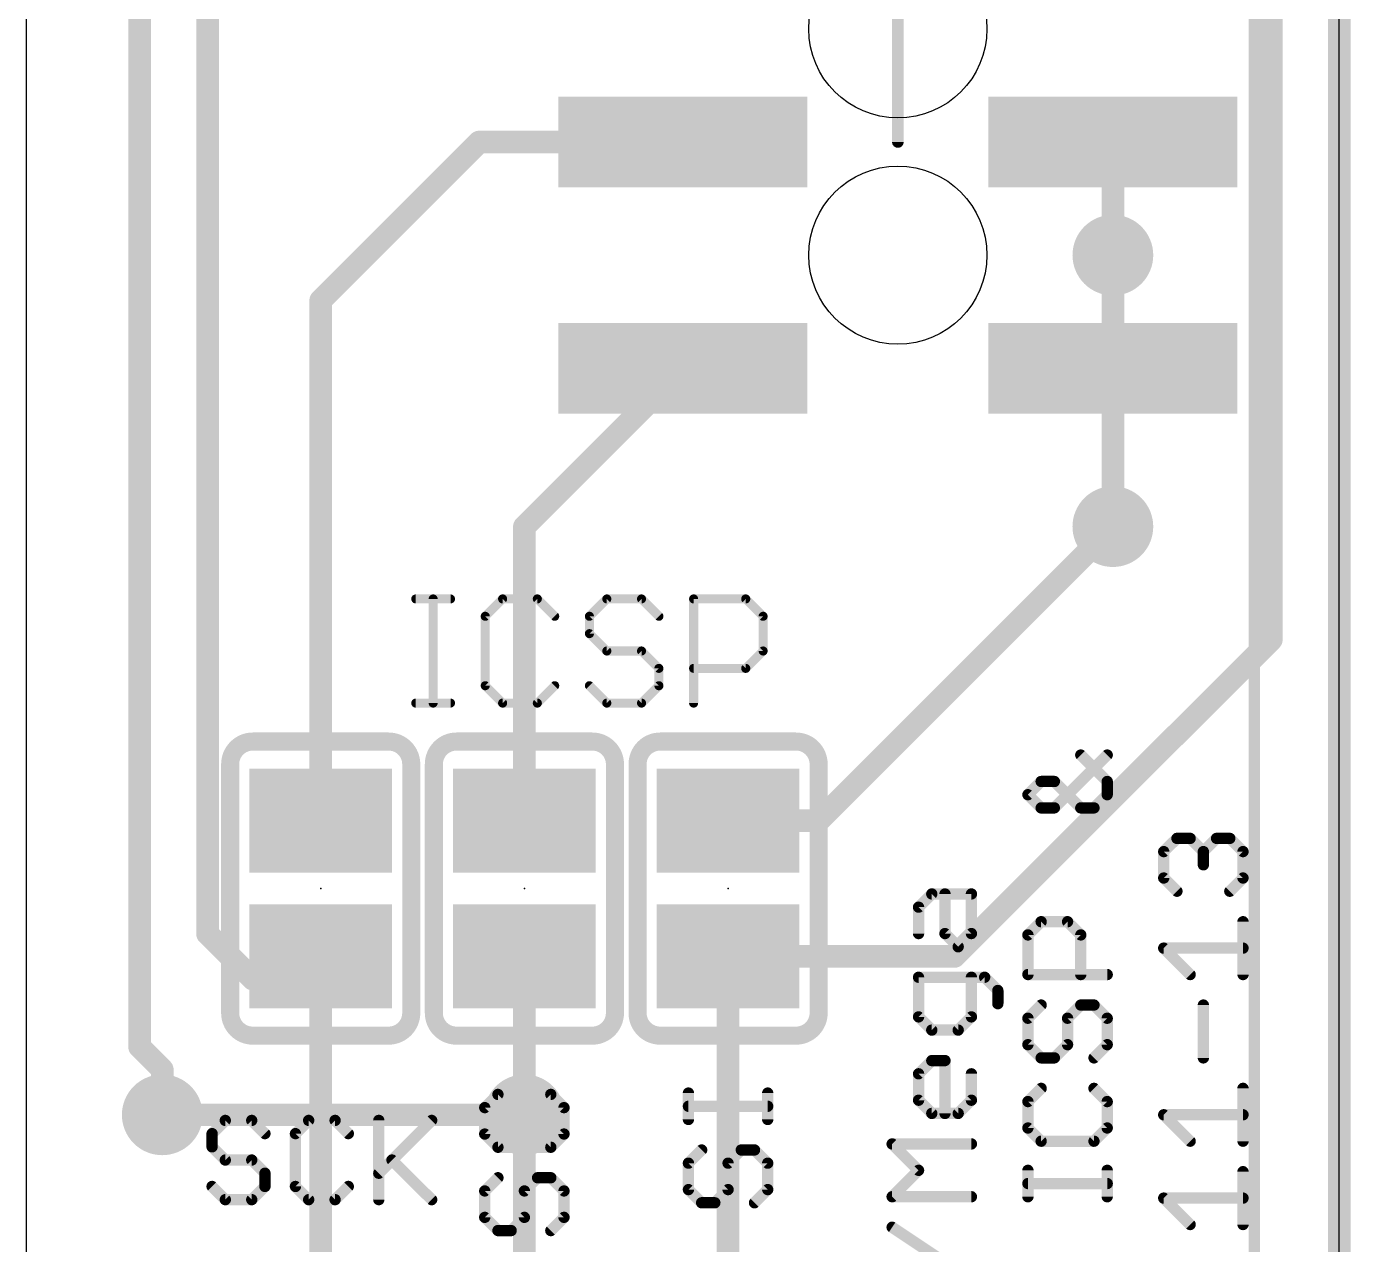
# Model space of a CAD drawing. Extents: x -3.9 to 70.5, y 0 to 60.5.
# Drawn here: x 55.63 to 70.48, y 13.53 to 27.21 of the extents above; entities that cross this region are included whole.
import ezdxf

# ---------------------------------------------------------------- set-up
doc = ezdxf.new("R2010")
doc.units = 0
for name, color, linetype in [('1', 12, 'CONTINUOUS'), ('16', 132, 'CONTINUOUS'), ('18', 110, 'CONTINUOUS'), ('20', 53, 'CONTINUOUS'), ('21', 40, 'CONTINUOUS'), ('22', 6, 'CONTINUOUS'), ('23', 53, 'CONTINUOUS'), ('47', 253, 'CONTINUOUS')]:
    doc.layers.add(name, color=color, linetype=linetype)

# ---------------------------------------------------------------- blocks, each defined once
blk = doc.blocks.new('RECT')
blk.add_solid([(-0.5, -0.5), (0.5, -0.5), (-0.5, 0.5), (0.5, 0.5)])
blk = doc.blocks.new('ROUNDV')
at = {"const_width": 0.5}
blk.add_lwpolyline([(0, -0.25, 1), (0, 0.25, 1), (0, -0.25)], format="xyb", dxfattribs=at)

msp = doc.modelspace()

# ---------------------------------------------------------------- linework, layer by layer
at = {"layer": '1', "const_width": 0.254}
for points in [[(70.358, 53.848), (70.358, 0.508)], [(56.896, 15.748), (56.896, 43.688)], [(57.658, 17.018), (57.658, 43.688)], [(69.596, 20.32), (69.596, 34.29)], [(58.928, 24.13), (60.706, 25.908)], [(60.706, 25.908), (62.992, 25.908)], [(67.818, 24.638), (67.818, 25.908)], [(58.928, 18.288), (58.928, 24.13)], [(61.214, 21.59), (62.992, 23.368)], [(61.214, 18.288), (61.214, 21.59)], [(64.516, 18.288), (67.818, 21.59)], [(66.04, 16.764), (69.596, 20.32)], [(63.5, 18.288), (64.516, 18.288)], [(58.166, 16.51), (57.658, 17.018)], [(58.928, 16.764), (58.928, 16.51)], [(61.214, 16.764), (61.214, 14.986)], [(63.5, 16.764), (63.5, 12.446)], [(63.5, 16.764), (66.04, 16.764)], [(58.928, 16.51), (58.166, 16.51)], [(58.928, 16.51), (58.928, 12.446)], [(57.15, 15.494), (56.896, 15.748)], [(57.15, 14.986), (57.15, 15.494)], [(61.214, 14.986), (61.214, 12.446)]]:
    msp.add_lwpolyline(points, dxfattribs=at)
at = {"layer": '1', "const_width": 0.127}
for points in [[(60.706, 25.9715, 1), (60.706, 25.8445)], [(60.7509, 25.8631, 1), (60.6611, 25.9529)], [(62.992, 25.8445, 1), (62.992, 25.9715)], [(67.8815, 25.908, 1), (67.7545, 25.908)], [(67.7545, 24.638, 1), (67.8815, 24.638)], [(58.9915, 24.13, 1), (58.8645, 24.13)], [(58.8831, 24.1749, 1), (58.9729, 24.0851)], [(63.0369, 23.3231, 1), (62.9471, 23.4129)], [(61.2775, 21.59, 1), (61.1505, 21.59)], [(61.1691, 21.6349, 1), (61.2589, 21.5451)], [(67.8629, 21.5451, 1), (67.7731, 21.6349)], [(69.5325, 20.32, 1), (69.6595, 20.32)], [(69.6409, 20.2751, 1), (69.5511, 20.3649)], [(58.8645, 18.288, 1), (58.9915, 18.288)], [(61.1505, 18.288, 1), (61.2775, 18.288)], [(63.5, 18.3515, 1), (63.5, 18.2245)], [(64.4711, 18.3329, 1), (64.5609, 18.2431)], [(64.516, 18.2245, 1), (64.516, 18.3515)], [(57.7029, 17.0629, 1), (57.6131, 16.9731)], [(57.5945, 17.018, 1), (57.7215, 17.018)], [(58.9915, 16.764, 1), (58.8645, 16.764)], [(61.2775, 16.764, 1), (61.1505, 16.764)], [(63.5635, 16.764, 1), (63.4365, 16.764)], [(63.5, 16.8275, 1), (63.5, 16.7005)], [(65.9951, 16.8089, 1), (66.0849, 16.7191)], [(66.04, 16.7005, 1), (66.04, 16.8275)], [(58.166, 16.5735, 1), (58.166, 16.4465)], [(58.1211, 16.4651, 1), (58.2109, 16.5549)], [(58.9915, 16.51, 1), (58.8645, 16.51)], [(58.8645, 16.51, 1), (58.9915, 16.51)], [(58.928, 16.4465, 1), (58.928, 16.5735)], [(56.9409, 15.7929, 1), (56.8511, 15.7031)], [(56.8325, 15.748, 1), (56.9595, 15.748)], [(57.2135, 15.494, 1), (57.0865, 15.494)], [(57.1051, 15.4491, 1), (57.1949, 15.5389)], [(57.0865, 14.986, 1), (57.2135, 14.986)], [(61.2775, 14.986, 1), (61.1505, 14.986)], [(61.1505, 14.986, 1), (61.2775, 14.986)]]:
    msp.add_lwpolyline(points, format="xyb", dxfattribs=at)
at = {"layer": '16', "const_width": 0.254}
for points in [[(67.818, 21.59), (67.818, 24.638)], [(57.15, 14.986), (61.214, 14.986)]]:
    msp.add_lwpolyline(points, dxfattribs=at)
at = {"layer": '16', "const_width": 0.127}
for points in [[(67.8815, 24.638, 1), (67.7545, 24.638)], [(67.7545, 21.59, 1), (67.8815, 21.59)], [(57.15, 15.0495, 1), (57.15, 14.9225)], [(61.214, 14.9225, 1), (61.214, 15.0495)]]:
    msp.add_lwpolyline(points, format="xyb", dxfattribs=at)
at = {"layer": '20'}
for p, q in [((70.358, 0), (70.358, 54.356)), ((55.626, 12.192), (55.626, 42.164))]:
    msp.add_line(p, q, dxfattribs=at)
for centre in [(65.405, 27.178), (65.405, 24.638)]:
    msp.add_circle(centre, 1, dxfattribs=at)
at = {"layer": '21'}
for points, const_width in [([(59.9948, 20.7782), (60.3846, 20.7782)], 0.1016), ([(60.1897, 19.6088), (60.1897, 20.7782)], 0.1016), ([(60.9693, 20.7782), (60.7744, 20.5833)], 0.1016), ([(61.3591, 20.7782), (60.9693, 20.7782)], 0.1016), ([(61.554, 20.5833), (61.3591, 20.7782)], 0.1016), ([(62.1387, 20.7782), (61.9438, 20.5833)], 0.1016), ([(62.5285, 20.7782), (62.1387, 20.7782)], 0.1016), ([(62.7234, 20.5833), (62.5285, 20.7782)], 0.1016), ([(63.1132, 19.6088), (63.1132, 20.7782)], 0.1016), ([(63.1132, 20.7782), (63.6979, 20.7782)], 0.1016), ([(63.6979, 20.7782), (63.8928, 20.5833)], 0.1016), ([(60.7744, 20.5833), (60.7744, 19.8037)], 0.1016), ([(61.9438, 20.5833), (61.9438, 20.3884)], 0.1016), ([(63.8928, 20.5833), (63.8928, 20.1935)], 0.1016), ([(61.9438, 20.3884), (62.1387, 20.1935)], 0.1016), ([(62.1387, 20.1935), (62.5285, 20.1935)], 0.1016), ([(62.5285, 20.1935), (62.7234, 19.9986)], 0.1016), ([(63.8928, 20.1935), (63.6979, 19.9986)], 0.1016), ([(62.7234, 19.9986), (62.7234, 19.8037)], 0.1016), ([(63.6979, 19.9986), (63.1132, 19.9986)], 0.1016), ([(60.7744, 19.8037), (60.9693, 19.6088)], 0.1016), ([(61.3591, 19.6088), (61.554, 19.8037)], 0.1016), ([(62.1387, 19.6088), (61.9438, 19.8037)], 0.1016), ([(62.7234, 19.8037), (62.5285, 19.6088)], 0.1016), ([(59.9948, 19.6088), (60.3846, 19.6088)], 0.1016), ([(60.9693, 19.6088), (61.3591, 19.6088)], 0.1016), ([(62.5285, 19.6088), (62.1387, 19.6088)], 0.1016), ([(59.69, 19.177), (58.166, 19.177)], 0.2032), ([(61.976, 19.177), (60.452, 19.177)], 0.2032), ([(64.262, 19.177), (62.738, 19.177)], 0.2032), ([(57.912, 16.129), (57.912, 18.923)], 0.2032), ([(59.944, 18.923), (59.944, 16.129)], 0.2032), ([(60.198, 16.129), (60.198, 18.923)], 0.2032), ([(62.23, 18.923), (62.23, 16.129)], 0.2032), ([(62.484, 16.129), (62.484, 18.923)], 0.2032), ([(64.516, 18.923), (64.516, 16.129)], 0.2032), ([(67.1613, 18.432), (67.7545, 19.0251)], 0.127), ([(67.4579, 19.0251), (67.7545, 18.7286)], 0.127), ([(67.013, 18.7286), (66.8647, 18.5803)], 0.127), ([(67.1613, 18.7286), (67.013, 18.7286)], 0.127), ([(67.4579, 18.432), (67.1613, 18.7286)], 0.127), ([(67.7545, 18.7286), (67.7545, 18.5803)], 0.127), ([(66.8647, 18.5803), (67.013, 18.432)], 0.127), ([(67.7545, 18.5803), (67.6062, 18.432)], 0.127), ([(67.013, 18.432), (67.1613, 18.432)], 0.127), ([(67.6062, 18.432), (67.4579, 18.432)], 0.127), ([(68.3887, 17.9413), (68.537, 18.0896)], 0.127), ([(68.537, 18.0896), (68.6853, 18.0896)], 0.127), ([(68.6853, 18.0896), (68.8336, 17.9413)], 0.127), ([(68.8336, 17.9413), (68.9819, 18.0896)], 0.127), ([(68.9819, 18.0896), (69.1302, 18.0896)], 0.127), ([(69.1302, 18.0896), (69.2785, 17.9413)], 0.127), ([(68.3887, 17.6447), (68.3887, 17.9413)], 0.127), ([(68.8336, 17.9413), (68.8336, 17.793)], 0.127), ([(69.2785, 17.9413), (69.2785, 17.6447)], 0.127), ([(68.537, 17.4965), (68.3887, 17.6447)], 0.127), ([(69.2785, 17.6447), (69.1302, 17.4965)], 0.127), ([(65.6373, 17.3177), (65.7856, 17.4659)], 0.127), ([(65.7856, 17.4659), (66.2305, 17.4659)], 0.127), ([(65.9339, 17.0211), (65.9339, 17.4659)], 0.127), ([(66.2305, 17.4659), (66.2305, 17.0211)], 0.127), ([(65.6373, 17.0211), (65.6373, 17.3177)], 0.127), ([(66.8647, 17.0058), (67.013, 17.1541)], 0.127), ([(67.013, 17.1541), (67.3096, 17.1541)], 0.127), ([(67.3096, 17.1541), (67.4579, 17.0058)], 0.127), ([(69.2785, 16.5609), (69.2785, 17.1541)], 0.127), ([(66.0822, 16.8728), (65.9339, 17.0211)], 0.127), ([(66.2305, 17.0211), (66.0822, 16.8728)], 0.127), ([(66.8647, 16.5609), (66.8647, 17.0058)], 0.127), ([(67.4579, 17.0058), (67.4579, 16.5609)], 0.127), ([(68.6853, 16.5609), (68.3887, 16.8575)], 0.127), ([(68.3887, 16.8575), (69.2785, 16.8575)], 0.127), ([(66.3788, 16.5304), (65.6373, 16.5304)], 0.127), ([(65.6373, 16.5304), (65.6373, 16.0856)], 0.127), ([(66.2305, 16.0856), (66.2305, 16.5304)], 0.127), ([(66.5271, 16.3821), (66.3788, 16.5304)], 0.127), ([(67.7545, 16.5609), (66.8647, 16.5609)], 0.127), ([(66.5271, 16.2338), (66.5271, 16.3821)], 0.127), ([(67.013, 16.2186), (66.8647, 16.0703)], 0.127), ([(67.3096, 16.0703), (67.4579, 16.2186)], 0.127), ([(67.4579, 16.2186), (67.6062, 16.2186)], 0.127), ([(67.6062, 16.2186), (67.7545, 16.0703)], 0.127), ([(68.8336, 15.6254), (68.8336, 16.2186)], 0.127), ([(65.6373, 16.0856), (65.7856, 15.9373)], 0.127), ([(66.0822, 15.9373), (66.2305, 16.0856)], 0.127), ([(66.8647, 16.0703), (66.8647, 15.7737)], 0.127), ([(67.3096, 15.7737), (67.3096, 16.0703)], 0.127), ([(67.7545, 16.0703), (67.7545, 15.7737)], 0.127), ([(59.69, 15.875), (58.166, 15.875)], 0.2032), ([(61.976, 15.875), (60.452, 15.875)], 0.2032), ([(64.262, 15.875), (62.738, 15.875)], 0.2032), ([(65.7856, 15.9373), (66.0822, 15.9373)], 0.127), ([(66.8647, 15.7737), (67.013, 15.6254)], 0.127), ([(67.1613, 15.6254), (67.3096, 15.7737)], 0.127), ([(67.7545, 15.7737), (67.6062, 15.6254)], 0.127), ([(65.6373, 15.4466), (65.7856, 15.5949)], 0.127), ([(65.7856, 15.5949), (65.9339, 15.5949)], 0.127), ([(65.9339, 15.5949), (65.9339, 15.0017)], 0.127), ([(67.013, 15.6254), (67.1613, 15.6254)], 0.127), ([(65.6373, 15.15), (65.6373, 15.4466)], 0.127), ([(66.2305, 15.4466), (66.2305, 15.15)], 0.127), ([(67.013, 15.2831), (66.8647, 15.1348)], 0.127), ([(67.7545, 15.1348), (67.6062, 15.2831)], 0.127), ([(69.2785, 14.6899), (69.2785, 15.2831)], 0.127), ([(60.917, 15.2152), (60.7687, 15.0669)], 0.127), ([(61.5102, 15.2152), (60.917, 15.2152)], 0.127), ([(61.6585, 15.0669), (61.5102, 15.2152)], 0.127), ([(63.0547, 14.9338), (63.0547, 15.2304)], 0.127), ([(63.9445, 14.9338), (63.9445, 15.2304)], 0.127), ([(65.7856, 15.0017), (65.6373, 15.15)], 0.127), ([(66.2305, 15.15), (66.0822, 15.0017)], 0.127), ([(66.8647, 15.1348), (66.8647, 14.8382)], 0.127), ([(67.7545, 14.8382), (67.7545, 15.1348)], 0.127), ([(60.7687, 15.0669), (60.7687, 14.7703)], 0.127), ([(61.6585, 14.7703), (61.6585, 15.0669)], 0.127), ([(63.9445, 15.0821), (63.0547, 15.0821)], 0.127), ([(66.0822, 15.0017), (65.7856, 15.0017)], 0.127), ([(68.6853, 14.6899), (68.3887, 14.9865)], 0.127), ([(68.3887, 14.9865), (69.2785, 14.9865)], 0.127), ([(57.8572, 14.9233), (57.7089, 14.775)], 0.127), ([(58.1538, 14.9233), (57.8572, 14.9233)], 0.127), ([(58.3021, 14.775), (58.1538, 14.9233)], 0.127), ([(58.7928, 14.9233), (58.6445, 14.775)], 0.127), ([(59.0893, 14.9233), (58.7928, 14.9233)], 0.127), ([(59.2376, 14.775), (59.0893, 14.9233)], 0.127), ([(59.58, 14.9233), (59.58, 14.0335)], 0.127), ([(59.58, 14.3301), (60.1732, 14.9233)], 0.127), ([(66.8647, 14.8382), (67.013, 14.6899)], 0.127), ([(67.6062, 14.6899), (67.7545, 14.8382)], 0.127), ([(57.7089, 14.775), (57.7089, 14.6267)], 0.127), ([(58.6445, 14.775), (58.6445, 14.1818)], 0.127), ([(60.7687, 14.7703), (60.917, 14.622)], 0.127), ([(61.5102, 14.622), (61.6585, 14.7703)], 0.127), ([(65.6373, 14.3628), (65.3407, 14.6594)], 0.127), ([(65.3407, 14.6594), (66.2305, 14.6594)], 0.127), ([(67.013, 14.6899), (67.6062, 14.6899)], 0.127), ([(57.7089, 14.6267), (57.8572, 14.4784)], 0.127), ([(60.917, 14.622), (61.5102, 14.622)], 0.127), ([(63.203, 14.5915), (63.0547, 14.4432)], 0.127), ([(63.4996, 14.4432), (63.6479, 14.5915)], 0.127), ([(63.6479, 14.5915), (63.7962, 14.5915)], 0.127), ([(63.7962, 14.5915), (63.9445, 14.4432)], 0.127), ([(57.8572, 14.4784), (58.1538, 14.4784)], 0.127), ([(58.1538, 14.4784), (58.3021, 14.3301)], 0.127), ([(59.7283, 14.4784), (60.1732, 14.0335)], 0.127), ([(63.0547, 14.4432), (63.0547, 14.1466)], 0.127), ([(63.4996, 14.1466), (63.4996, 14.4432)], 0.127), ([(63.9445, 14.4432), (63.9445, 14.1466)], 0.127), ([(65.3407, 14.0662), (65.6373, 14.3628)], 0.127), ([(66.8647, 14.0662), (66.8647, 14.3628)], 0.127), ([(67.7545, 14.0662), (67.7545, 14.3628)], 0.127), ([(58.3021, 14.3301), (58.3021, 14.1818)], 0.127), ([(60.917, 14.2796), (60.7687, 14.1313)], 0.127), ([(61.2136, 14.1313), (61.3619, 14.2796)], 0.127), ([(61.3619, 14.2796), (61.5102, 14.2796)], 0.127), ([(61.5102, 14.2796), (61.6585, 14.1313)], 0.127), ([(67.7545, 14.2145), (66.8647, 14.2145)], 0.127), ([(69.2785, 13.7544), (69.2785, 14.3476)], 0.127), ([(57.8572, 14.0335), (57.7089, 14.1818)], 0.127), ([(58.3021, 14.1818), (58.1538, 14.0335)], 0.127), ([(58.6445, 14.1818), (58.7928, 14.0335)], 0.127), ([(59.0893, 14.0335), (59.2376, 14.1818)], 0.127), ([(60.7687, 14.1313), (60.7687, 13.8348)], 0.127), ([(61.2136, 13.8348), (61.2136, 14.1313)], 0.127), ([(61.6585, 14.1313), (61.6585, 13.8348)], 0.127), ([(63.0547, 14.1466), (63.203, 13.9983)], 0.127), ([(63.3513, 13.9983), (63.4996, 14.1466)], 0.127), ([(63.9445, 14.1466), (63.7962, 13.9983)], 0.127), ([(66.2305, 14.0662), (65.3407, 14.0662)], 0.127), ([(58.1538, 14.0335), (57.8572, 14.0335)], 0.127), ([(58.7928, 14.0335), (59.0893, 14.0335)], 0.127), ([(63.203, 13.9983), (63.3513, 13.9983)], 0.127), ([(68.6853, 13.7544), (68.3887, 14.051)], 0.127), ([(68.3887, 14.051), (69.2785, 14.051)], 0.127), ([(60.7687, 13.8348), (60.917, 13.6865)], 0.127), ([(61.0653, 13.6865), (61.2136, 13.8348)], 0.127), ([(61.6585, 13.8348), (61.5102, 13.6865)], 0.127), ([(60.917, 13.6865), (61.0653, 13.6865)], 0.127), ([(66.2305, 13.1307), (65.3407, 13.7239)], 0.127)]:
    msp.add_lwpolyline(points, dxfattribs=dict(at, const_width=const_width))
for points, const_width in [([(59.9948, 20.8036, 1), (59.9948, 20.7528)], 0.0508), ([(60.2151, 20.7782, 1), (60.1643, 20.7782)], 0.0508), ([(60.3846, 20.7528, 1), (60.3846, 20.8036)], 0.0508), ([(60.9693, 20.8036, 1), (60.9693, 20.7528)], 0.0508), ([(60.9873, 20.7602, 1), (60.9513, 20.7962)], 0.0508), ([(61.3771, 20.7962, 1), (61.3411, 20.7602)], 0.0508), ([(61.3591, 20.7528, 1), (61.3591, 20.8036)], 0.0508), ([(62.1387, 20.8036, 1), (62.1387, 20.7528)], 0.0508), ([(62.1567, 20.7602, 1), (62.1207, 20.7962)], 0.0508), ([(62.5465, 20.7962, 1), (62.5105, 20.7602)], 0.0508), ([(62.5285, 20.7528, 1), (62.5285, 20.8036)], 0.0508), ([(63.1386, 20.7782, 1), (63.0878, 20.7782)], 0.0508), ([(63.1132, 20.8036, 1), (63.1132, 20.7528)], 0.0508), ([(63.7158, 20.7962, 1), (63.6799, 20.7602)], 0.0508), ([(63.6979, 20.7528, 1), (63.6979, 20.8036)], 0.0508), ([(60.7564, 20.6013, 1), (60.7924, 20.5653)], 0.0508), ([(60.7998, 20.5833, 1), (60.749, 20.5833)], 0.0508), ([(61.536, 20.5653, 1), (61.572, 20.6013)], 0.0508), ([(61.9258, 20.6013, 1), (61.9618, 20.5653)], 0.0508), ([(61.9692, 20.5833, 1), (61.9184, 20.5833)], 0.0508), ([(62.7054, 20.5653, 1), (62.7414, 20.6013)], 0.0508), ([(63.9182, 20.5833, 1), (63.8674, 20.5833)], 0.0508), ([(63.8748, 20.5653, 1), (63.9107, 20.6013)], 0.0508), ([(61.9618, 20.4064, 1), (61.9258, 20.3704)], 0.0508), ([(61.9184, 20.3884, 1), (61.9692, 20.3884)], 0.0508), ([(62.1387, 20.2189, 1), (62.1387, 20.1681)], 0.0508), ([(62.1207, 20.1755, 1), (62.1567, 20.2115)], 0.0508), ([(62.5465, 20.2115, 1), (62.5105, 20.1755)], 0.0508), ([(62.5285, 20.1681, 1), (62.5285, 20.2189)], 0.0508), ([(63.8674, 20.1935, 1), (63.9182, 20.1935)], 0.0508), ([(63.9107, 20.1755, 1), (63.8748, 20.2115)], 0.0508), ([(62.7488, 19.9986, 1), (62.698, 19.9986)], 0.0508), ([(62.7054, 19.9806, 1), (62.7414, 20.0166)], 0.0508), ([(63.1132, 20.024, 1), (63.1132, 19.9732)], 0.0508), ([(63.6799, 20.0166, 1), (63.7158, 19.9806)], 0.0508), ([(63.6979, 19.9732, 1), (63.6979, 20.024)], 0.0508), ([(60.7924, 19.8217, 1), (60.7564, 19.7857)], 0.0508), ([(60.749, 19.8037, 1), (60.7998, 19.8037)], 0.0508), ([(61.572, 19.7857, 1), (61.536, 19.8217)], 0.0508), ([(61.9618, 19.8217, 1), (61.9258, 19.7857)], 0.0508), ([(62.698, 19.8037, 1), (62.7488, 19.8037)], 0.0508), ([(62.7414, 19.7857, 1), (62.7054, 19.8217)], 0.0508), ([(59.9948, 19.6342, 1), (59.9948, 19.5834)], 0.0508), ([(60.1643, 19.6088, 1), (60.2151, 19.6088)], 0.0508), ([(60.3846, 19.5834, 1), (60.3846, 19.6342)], 0.0508), ([(60.9693, 19.6342, 1), (60.9693, 19.5834)], 0.0508), ([(60.9513, 19.5908, 1), (60.9873, 19.6268)], 0.0508), ([(61.3411, 19.6268, 1), (61.3771, 19.5908)], 0.0508), ([(61.3591, 19.5834, 1), (61.3591, 19.6342)], 0.0508), ([(62.1387, 19.6342, 1), (62.1387, 19.5834)], 0.0508), ([(62.1207, 19.5908, 1), (62.1567, 19.6268)], 0.0508), ([(62.5105, 19.6268, 1), (62.5465, 19.5908)], 0.0508), ([(62.5285, 19.5834, 1), (62.5285, 19.6342)], 0.0508), ([(63.0878, 19.6088, 1), (63.1386, 19.6088)], 0.0508), ([(58.166, 19.177, 0.4142), (57.912, 18.923)], 0.2032), ([(58.166, 19.2278, 1), (58.166, 19.1262)], 0.1016), ([(58.166, 19.1262, 1), (58.166, 19.2278)], 0.1016), ([(59.944, 18.923, 0.4142), (59.69, 19.177)], 0.2032), ([(59.69, 19.2278, 1), (59.69, 19.1262)], 0.1016), ([(59.69, 19.1262, 1), (59.69, 19.2278)], 0.1016), ([(60.452, 19.177, 0.4142), (60.198, 18.923)], 0.2032), ([(60.452, 19.2278, 1), (60.452, 19.1262)], 0.1016), ([(60.452, 19.1262, 1), (60.452, 19.2278)], 0.1016), ([(62.23, 18.923, 0.4142), (61.976, 19.177)], 0.2032), ([(61.976, 19.2278, 1), (61.976, 19.1262)], 0.1016), ([(61.976, 19.1262, 1), (61.976, 19.2278)], 0.1016), ([(62.738, 19.177, 0.4142), (62.484, 18.923)], 0.2032), ([(62.738, 19.2278, 1), (62.738, 19.1262)], 0.1016), ([(62.738, 19.1262, 1), (62.738, 19.2278)], 0.1016), ([(64.516, 18.923, 0.4142), (64.262, 19.177)], 0.2032), ([(64.262, 19.2278, 1), (64.262, 19.1262)], 0.1016), ([(64.262, 19.1262, 1), (64.262, 19.2278)], 0.1016), ([(57.9628, 18.923, 1), (57.8612, 18.923)], 0.1016), ([(59.9948, 18.923, 1), (59.8932, 18.923)], 0.1016), ([(60.2488, 18.923, 1), (60.1472, 18.923)], 0.1016), ([(62.2808, 18.923, 1), (62.1792, 18.923)], 0.1016), ([(62.5348, 18.923, 1), (62.4332, 18.923)], 0.1016), ([(64.5668, 18.923, 1), (64.4652, 18.923)], 0.1016), ([(67.4804, 19.0476, 1), (67.4355, 19.0027)], 0.0635), ([(67.777, 19.0027, 1), (67.732, 19.0476)], 0.0635), ([(57.8612, 18.923, 1), (57.9628, 18.923)], 0.1016), ([(59.8932, 18.923, 1), (59.9948, 18.923)], 0.1016), ([(60.1472, 18.923, 1), (60.2488, 18.923)], 0.1016), ([(62.1792, 18.923, 1), (62.2808, 18.923)], 0.1016), ([(62.4332, 18.923, 1), (62.5348, 18.923)], 0.1016), ([(64.4652, 18.923, 1), (64.5668, 18.923)], 0.1016), ([(67.013, 18.7603, 1), (67.013, 18.6968)], 0.0635), ([(67.0355, 18.7061, 1), (66.9906, 18.751)], 0.0635), ([(67.1838, 18.751, 1), (67.1389, 18.7061)], 0.0635), ([(67.1613, 18.6968, 1), (67.1613, 18.7603)], 0.0635), ([(67.7863, 18.7286, 1), (67.7228, 18.7286)], 0.0635), ([(67.732, 18.7061, 1), (67.777, 18.751)], 0.0635), ([(66.8872, 18.6027, 1), (66.8423, 18.5578)], 0.0635), ([(66.8423, 18.6027, 1), (66.8872, 18.5578)], 0.0635), ([(67.7228, 18.5803, 1), (67.7863, 18.5803)], 0.0635), ([(67.777, 18.5578, 1), (67.732, 18.6027)], 0.0635), ([(67.013, 18.4637, 1), (67.013, 18.4002)], 0.0635), ([(66.9906, 18.4095, 1), (67.0355, 18.4544)], 0.0635), ([(67.1389, 18.4544, 1), (67.1838, 18.4095)], 0.0635), ([(67.1613, 18.4002, 1), (67.1613, 18.4637)], 0.0635), ([(67.4579, 18.4637, 1), (67.4579, 18.4002)], 0.0635), ([(67.4355, 18.4095, 1), (67.4804, 18.4544)], 0.0635), ([(67.5838, 18.4544, 1), (67.6287, 18.4095)], 0.0635), ([(67.6062, 18.4002, 1), (67.6062, 18.4637)], 0.0635), ([(68.537, 18.1214, 1), (68.537, 18.0579)], 0.0635), ([(68.5595, 18.0672, 1), (68.5146, 18.1121)], 0.0635), ([(68.7078, 18.1121, 1), (68.6629, 18.0672)], 0.0635), ([(68.6853, 18.0579, 1), (68.6853, 18.1214)], 0.0635), ([(68.9819, 18.1214, 1), (68.9819, 18.0579)], 0.0635), ([(69.0044, 18.0672, 1), (68.9595, 18.1121)], 0.0635), ([(69.1527, 18.1121, 1), (69.1078, 18.0672)], 0.0635), ([(69.1302, 18.0579, 1), (69.1302, 18.1214)], 0.0635), ([(68.4205, 17.9413, 1), (68.357, 17.9413)], 0.0635), ([(68.3663, 17.9638, 1), (68.4112, 17.9189)], 0.0635), ([(68.8654, 17.9413, 1), (68.8019, 17.9413)], 0.0635), ([(68.8112, 17.9638, 1), (68.8561, 17.9189)], 0.0635), ([(68.8112, 17.9189, 1), (68.8561, 17.9638)], 0.0635), ([(69.3103, 17.9413, 1), (69.2468, 17.9413)], 0.0635), ([(69.256, 17.9189, 1), (69.301, 17.9638)], 0.0635), ([(68.4112, 17.6672, 1), (68.3663, 17.6223)], 0.0635), ([(68.8019, 17.793, 1), (68.8654, 17.793)], 0.0635), ([(69.301, 17.6223, 1), (69.256, 17.6672)], 0.0635), ([(68.357, 17.6447, 1), (68.4205, 17.6447)], 0.0635), ([(68.5146, 17.474, 1), (68.5595, 17.5189)], 0.0635), ([(69.1078, 17.5189, 1), (69.1527, 17.474)], 0.0635), ([(69.2468, 17.6447, 1), (69.3103, 17.6447)], 0.0635), ([(65.7856, 17.4977, 1), (65.7856, 17.4342)], 0.0635), ([(65.8081, 17.4435, 1), (65.7632, 17.4884)], 0.0635), ([(65.9657, 17.4659, 1), (65.9022, 17.4659)], 0.0635), ([(66.2623, 17.4659, 1), (66.1988, 17.4659)], 0.0635), ([(66.2305, 17.4342, 1), (66.2305, 17.4977)], 0.0635), ([(65.6691, 17.3177, 1), (65.6056, 17.3177)], 0.0635), ([(65.6149, 17.3401, 1), (65.6598, 17.2952)], 0.0635), ([(67.013, 17.1859, 1), (67.013, 17.1224)], 0.0635), ([(67.0355, 17.1317, 1), (66.9906, 17.1766)], 0.0635), ([(67.3321, 17.1766, 1), (67.2872, 17.1317)], 0.0635), ([(67.3096, 17.1224, 1), (67.3096, 17.1859)], 0.0635), ([(69.3103, 17.1541, 1), (69.2468, 17.1541)], 0.0635), ([(65.6056, 17.0211, 1), (65.6691, 17.0211)], 0.0635), ([(65.9022, 17.0211, 1), (65.9657, 17.0211)], 0.0635), ([(65.9564, 17.0435, 1), (65.9115, 16.9986)], 0.0635), ([(66.1988, 17.0211, 1), (66.2623, 17.0211)], 0.0635), ([(66.253, 16.9986, 1), (66.208, 17.0435)], 0.0635), ([(66.8965, 17.0058, 1), (66.833, 17.0058)], 0.0635), ([(66.8423, 17.0283, 1), (66.8872, 16.9834)], 0.0635), ([(67.4897, 17.0058, 1), (67.4262, 17.0058)], 0.0635), ([(67.4355, 16.9834, 1), (67.4804, 17.0283)], 0.0635), ([(66.0598, 16.8952, 1), (66.1047, 16.8503)], 0.0635), ([(66.0598, 16.8503, 1), (66.1047, 16.8952)], 0.0635), ([(68.3887, 16.8893, 1), (68.3887, 16.8258)], 0.0635), ([(68.4112, 16.88, 1), (68.3663, 16.8351)], 0.0635), ([(69.2785, 16.8258, 1), (69.2785, 16.8893)], 0.0635), ([(65.6373, 16.5622, 1), (65.6373, 16.4987)], 0.0635), ([(65.6691, 16.5304, 1), (65.6056, 16.5304)], 0.0635), ([(66.2623, 16.5304, 1), (66.1988, 16.5304)], 0.0635), ([(66.4012, 16.5529, 1), (66.3563, 16.508)], 0.0635), ([(66.3788, 16.4987, 1), (66.3788, 16.5622)], 0.0635), ([(66.8647, 16.5927, 1), (66.8647, 16.5292)], 0.0635), ([(66.833, 16.5609, 1), (66.8965, 16.5609)], 0.0635), ([(67.4262, 16.5609, 1), (67.4897, 16.5609)], 0.0635), ([(67.7545, 16.5292, 1), (67.7545, 16.5927)], 0.0635), ([(68.6629, 16.5385, 1), (68.7078, 16.5834)], 0.0635), ([(69.2468, 16.5609, 1), (69.3103, 16.5609)], 0.0635), ([(66.5588, 16.3821, 1), (66.4953, 16.3821)], 0.0635), ([(66.5046, 16.3597, 1), (66.5495, 16.4046)], 0.0635), ([(57.912, 16.129, 0.4142), (58.166, 15.875)], 0.2032), ([(57.9628, 16.129, 1), (57.8612, 16.129)], 0.1016), ([(59.69, 15.875, 0.4142), (59.944, 16.129)], 0.2032), ([(59.9948, 16.129, 1), (59.8932, 16.129)], 0.1016), ([(60.198, 16.129, 0.4142), (60.452, 15.875)], 0.2032), ([(60.2488, 16.129, 1), (60.1472, 16.129)], 0.1016), ([(61.976, 15.875, 0.4142), (62.23, 16.129)], 0.2032), ([(62.2808, 16.129, 1), (62.1792, 16.129)], 0.1016), ([(62.484, 16.129, 0.4142), (62.738, 15.875)], 0.2032), ([(62.5348, 16.129, 1), (62.4332, 16.129)], 0.1016), ([(64.262, 15.875, 0.4142), (64.516, 16.129)], 0.2032), ([(64.5668, 16.129, 1), (64.4652, 16.129)], 0.1016), ([(66.4953, 16.2338, 1), (66.5588, 16.2338)], 0.0635), ([(67.0355, 16.1961, 1), (66.9906, 16.241)], 0.0635), ([(67.4579, 16.2503, 1), (67.4579, 16.1868)], 0.0635), ([(67.4804, 16.1961, 1), (67.4355, 16.241)], 0.0635), ([(67.6287, 16.241, 1), (67.5838, 16.1961)], 0.0635), ([(67.6062, 16.1868, 1), (67.6062, 16.2503)], 0.0635), ([(68.8654, 16.2186, 1), (68.8019, 16.2186)], 0.0635), ([(57.8612, 16.129, 1), (57.9628, 16.129)], 0.1016), ([(59.8932, 16.129, 1), (59.9948, 16.129)], 0.1016), ([(60.1472, 16.129, 1), (60.2488, 16.129)], 0.1016), ([(62.1792, 16.129, 1), (62.2808, 16.129)], 0.1016), ([(62.4332, 16.129, 1), (62.5348, 16.129)], 0.1016), ([(64.4652, 16.129, 1), (64.5668, 16.129)], 0.1016), ([(65.6056, 16.0856, 1), (65.6691, 16.0856)], 0.0635), ([(65.6598, 16.108, 1), (65.6149, 16.0631)], 0.0635), ([(66.1988, 16.0856, 1), (66.2623, 16.0856)], 0.0635), ([(66.253, 16.0631, 1), (66.208, 16.108)], 0.0635), ([(66.8965, 16.0703, 1), (66.833, 16.0703)], 0.0635), ([(66.8423, 16.0927, 1), (66.8872, 16.0478)], 0.0635), ([(67.3414, 16.0703, 1), (67.2779, 16.0703)], 0.0635), ([(67.2872, 16.0927, 1), (67.3321, 16.0478)], 0.0635), ([(67.7863, 16.0703, 1), (67.7228, 16.0703)], 0.0635), ([(67.732, 16.0478, 1), (67.777, 16.0927)], 0.0635), ([(58.166, 15.9258, 1), (58.166, 15.8242)], 0.1016), ([(58.166, 15.8242, 1), (58.166, 15.9258)], 0.1016), ([(59.69, 15.9258, 1), (59.69, 15.8242)], 0.1016), ([(59.69, 15.8242, 1), (59.69, 15.9258)], 0.1016), ([(60.452, 15.9258, 1), (60.452, 15.8242)], 0.1016), ([(60.452, 15.8242, 1), (60.452, 15.9258)], 0.1016), ([(61.976, 15.9258, 1), (61.976, 15.8242)], 0.1016), ([(61.976, 15.8242, 1), (61.976, 15.9258)], 0.1016), ([(62.738, 15.9258, 1), (62.738, 15.8242)], 0.1016), ([(62.738, 15.8242, 1), (62.738, 15.9258)], 0.1016), ([(64.262, 15.9258, 1), (64.262, 15.8242)], 0.1016), ([(64.262, 15.8242, 1), (64.262, 15.9258)], 0.1016), ([(65.7856, 15.969, 1), (65.7856, 15.9055)], 0.0635), ([(65.7632, 15.9148, 1), (65.8081, 15.9597)], 0.0635), ([(66.0598, 15.9597, 1), (66.1047, 15.9148)], 0.0635), ([(66.0822, 15.9055, 1), (66.0822, 15.969)], 0.0635), ([(66.833, 15.7737, 1), (66.8965, 15.7737)], 0.0635), ([(66.8872, 15.7962, 1), (66.8423, 15.7513)], 0.0635), ([(67.2779, 15.7737, 1), (67.3414, 15.7737)], 0.0635), ([(67.3321, 15.7513, 1), (67.2872, 15.7962)], 0.0635), ([(67.7228, 15.7737, 1), (67.7863, 15.7737)], 0.0635), ([(67.777, 15.7513, 1), (67.732, 15.7962)], 0.0635), ([(65.7856, 15.6267, 1), (65.7856, 15.5632)], 0.0635), ([(65.8081, 15.5725, 1), (65.7632, 15.6174)], 0.0635), ([(65.9657, 15.5949, 1), (65.9022, 15.5949)], 0.0635), ([(65.9339, 15.5632, 1), (65.9339, 15.6267)], 0.0635), ([(67.013, 15.6572, 1), (67.013, 15.5937)], 0.0635), ([(66.9906, 15.603, 1), (67.0355, 15.6479)], 0.0635), ([(67.1389, 15.6479, 1), (67.1838, 15.603)], 0.0635), ([(67.1613, 15.5937, 1), (67.1613, 15.6572)], 0.0635), ([(67.5838, 15.6479, 1), (67.6287, 15.603)], 0.0635), ([(68.8019, 15.6254, 1), (68.8654, 15.6254)], 0.0635), ([(65.6691, 15.4466, 1), (65.6056, 15.4466)], 0.0635), ([(65.6149, 15.4691, 1), (65.6598, 15.4242)], 0.0635), ([(66.2623, 15.4466, 1), (66.1988, 15.4466)], 0.0635), ([(67.0355, 15.2606, 1), (66.9906, 15.3055)], 0.0635), ([(67.6287, 15.3055, 1), (67.5838, 15.2606)], 0.0635), ([(69.3103, 15.2831, 1), (69.2468, 15.2831)], 0.0635), ([(60.917, 15.2469, 1), (60.917, 15.1834)], 0.0635), ([(60.9395, 15.1927, 1), (60.8946, 15.2376)], 0.0635), ([(61.5327, 15.2376, 1), (61.4878, 15.1927)], 0.0635), ([(61.5102, 15.1834, 1), (61.5102, 15.2469)], 0.0635), ([(63.0865, 15.2304, 1), (63.023, 15.2304)], 0.0635), ([(63.9763, 15.2304, 1), (63.9128, 15.2304)], 0.0635), ([(65.6056, 15.15, 1), (65.6691, 15.15)], 0.0635), ([(65.6598, 15.1725, 1), (65.6149, 15.1276)], 0.0635), ([(66.1988, 15.15, 1), (66.2623, 15.15)], 0.0635), ([(66.253, 15.1276, 1), (66.208, 15.1725)], 0.0635), ([(66.8965, 15.1348, 1), (66.833, 15.1348)], 0.0635), ([(66.8423, 15.1572, 1), (66.8872, 15.1123)], 0.0635), ([(67.7863, 15.1348, 1), (67.7228, 15.1348)], 0.0635), ([(67.732, 15.1123, 1), (67.777, 15.1572)], 0.0635), ([(60.8005, 15.0669, 1), (60.737, 15.0669)], 0.0635), ([(60.7463, 15.0893, 1), (60.7912, 15.0444)], 0.0635), ([(61.6903, 15.0669, 1), (61.6268, 15.0669)], 0.0635), ([(61.636, 15.0444, 1), (61.681, 15.0893)], 0.0635), ([(63.0547, 15.1139, 1), (63.0547, 15.0504)], 0.0635), ([(63.9445, 15.0504, 1), (63.9445, 15.1139)], 0.0635), ([(65.7856, 15.0335, 1), (65.7856, 14.97)], 0.0635), ([(65.7632, 14.9793, 1), (65.8081, 15.0242)], 0.0635), ([(65.9022, 15.0017, 1), (65.9657, 15.0017)], 0.0635), ([(66.0598, 15.0242, 1), (66.1047, 14.9793)], 0.0635), ([(66.0822, 14.97, 1), (66.0822, 15.0335)], 0.0635), ([(68.3887, 15.0182, 1), (68.3887, 14.9547)], 0.0635), ([(68.4112, 15.0089, 1), (68.3663, 14.964)], 0.0635), ([(69.2785, 14.9547, 1), (69.2785, 15.0182)], 0.0635), ([(57.8572, 14.955, 1), (57.8572, 14.8915)], 0.0635), ([(57.8797, 14.9008, 1), (57.8348, 14.9457)], 0.0635), ([(58.1763, 14.9457, 1), (58.1314, 14.9008)], 0.0635), ([(58.1538, 14.8915, 1), (58.1538, 14.955)], 0.0635), ([(58.7928, 14.955, 1), (58.7928, 14.8915)], 0.0635), ([(58.8152, 14.9008, 1), (58.7703, 14.9457)], 0.0635), ([(59.1118, 14.9457, 1), (59.0669, 14.9008)], 0.0635), ([(59.0893, 14.8915, 1), (59.0893, 14.955)], 0.0635), ([(59.6117, 14.9233, 1), (59.5482, 14.9233)], 0.0635), ([(60.1956, 14.9008, 1), (60.1507, 14.9457)], 0.0635), ([(63.023, 14.9338, 1), (63.0865, 14.9338)], 0.0635), ([(63.9128, 14.9338, 1), (63.9763, 14.9338)], 0.0635), ([(66.833, 14.8382, 1), (66.8965, 14.8382)], 0.0635), ([(66.8872, 14.8606, 1), (66.8423, 14.8157)], 0.0635), ([(67.7228, 14.8382, 1), (67.7863, 14.8382)], 0.0635), ([(67.777, 14.8157, 1), (67.732, 14.8606)], 0.0635), ([(57.7407, 14.775, 1), (57.6772, 14.775)], 0.0635), ([(57.6865, 14.7974, 1), (57.7314, 14.7525)], 0.0635), ([(58.2797, 14.7525, 1), (58.3246, 14.7974)], 0.0635), ([(58.6762, 14.775, 1), (58.6127, 14.775)], 0.0635), ([(58.622, 14.7974, 1), (58.6669, 14.7525)], 0.0635), ([(59.2152, 14.7525, 1), (59.2601, 14.7974)], 0.0635), ([(60.737, 14.7703, 1), (60.8005, 14.7703)], 0.0635), ([(60.7912, 14.7927, 1), (60.7463, 14.7478)], 0.0635), ([(61.6268, 14.7703, 1), (61.6903, 14.7703)], 0.0635), ([(61.681, 14.7478, 1), (61.636, 14.7927)], 0.0635), ([(65.3407, 14.6911, 1), (65.3407, 14.6276)], 0.0635), ([(65.3632, 14.6818, 1), (65.3183, 14.6369)], 0.0635), ([(66.2305, 14.6276, 1), (66.2305, 14.6911)], 0.0635), ([(67.013, 14.7217, 1), (67.013, 14.6582)], 0.0635), ([(66.9906, 14.6674, 1), (67.0355, 14.7124)], 0.0635), ([(67.5838, 14.7124, 1), (67.6287, 14.6674)], 0.0635), ([(67.6062, 14.6582, 1), (67.6062, 14.7217)], 0.0635), ([(68.6629, 14.6674, 1), (68.7078, 14.7124)], 0.0635), ([(69.2468, 14.6899, 1), (69.3103, 14.6899)], 0.0635), ([(57.6772, 14.6267, 1), (57.7407, 14.6267)], 0.0635), ([(57.7314, 14.6491, 1), (57.6865, 14.6042)], 0.0635), ([(60.917, 14.6537, 1), (60.917, 14.5902)], 0.0635), ([(60.8946, 14.5995, 1), (60.9395, 14.6444)], 0.0635), ([(61.4878, 14.6444, 1), (61.5327, 14.5995)], 0.0635), ([(61.5102, 14.5902, 1), (61.5102, 14.6537)], 0.0635), ([(63.2255, 14.569, 1), (63.1806, 14.6139)], 0.0635), ([(63.6479, 14.6232, 1), (63.6479, 14.5597)], 0.0635), ([(63.6704, 14.569, 1), (63.6255, 14.6139)], 0.0635), ([(63.8187, 14.6139, 1), (63.7738, 14.569)], 0.0635), ([(63.7962, 14.5597, 1), (63.7962, 14.6232)], 0.0635), ([(57.8572, 14.5101, 1), (57.8572, 14.4466)], 0.0635), ([(57.8348, 14.4559, 1), (57.8797, 14.5008)], 0.0635), ([(58.1763, 14.5008, 1), (58.1314, 14.4559)], 0.0635), ([(58.1538, 14.4466, 1), (58.1538, 14.5101)], 0.0635), ([(59.7507, 14.5008, 1), (59.7058, 14.4559)], 0.0635), ([(63.0865, 14.4432, 1), (63.023, 14.4432)], 0.0635), ([(63.0323, 14.4656, 1), (63.0772, 14.4207)], 0.0635), ([(63.5314, 14.4432, 1), (63.4679, 14.4432)], 0.0635), ([(63.4772, 14.4656, 1), (63.5221, 14.4207)], 0.0635), ([(63.9763, 14.4432, 1), (63.9128, 14.4432)], 0.0635), ([(63.922, 14.4207, 1), (63.967, 14.4656)], 0.0635), ([(65.6598, 14.3404, 1), (65.6149, 14.3853)], 0.0635), ([(65.6149, 14.3404, 1), (65.6598, 14.3853)], 0.0635), ([(66.8965, 14.3628, 1), (66.833, 14.3628)], 0.0635), ([(67.7863, 14.3628, 1), (67.7228, 14.3628)], 0.0635), ([(58.3339, 14.3301, 1), (58.2704, 14.3301)], 0.0635), ([(58.2797, 14.3076, 1), (58.3246, 14.3525)], 0.0635), ([(59.5575, 14.3525, 1), (59.6024, 14.3076)], 0.0635), ([(60.9395, 14.2572, 1), (60.8946, 14.3021)], 0.0635), ([(61.3619, 14.3114, 1), (61.3619, 14.2479)], 0.0635), ([(61.3844, 14.2572, 1), (61.3395, 14.3021)], 0.0635), ([(61.5327, 14.3021, 1), (61.4878, 14.2572)], 0.0635), ([(61.5102, 14.2479, 1), (61.5102, 14.3114)], 0.0635), ([(66.8647, 14.2463, 1), (66.8647, 14.1828)], 0.0635), ([(67.7545, 14.1828, 1), (67.7545, 14.2463)], 0.0635), ([(69.3103, 14.3476, 1), (69.2468, 14.3476)], 0.0635), ([(57.7314, 14.2042, 1), (57.6865, 14.1593)], 0.0635), ([(58.2704, 14.1818, 1), (58.3339, 14.1818)], 0.0635), ([(58.3246, 14.1593, 1), (58.2797, 14.2042)], 0.0635), ([(58.6127, 14.1818, 1), (58.6762, 14.1818)], 0.0635), ([(58.6669, 14.2042, 1), (58.622, 14.1593)], 0.0635), ([(59.2601, 14.1593, 1), (59.2152, 14.2042)], 0.0635), ([(60.8005, 14.1313, 1), (60.737, 14.1313)], 0.0635), ([(60.7463, 14.1538, 1), (60.7912, 14.1089)], 0.0635), ([(61.2454, 14.1313, 1), (61.1819, 14.1313)], 0.0635), ([(61.1912, 14.1538, 1), (61.2361, 14.1089)], 0.0635), ([(61.6903, 14.1313, 1), (61.6268, 14.1313)], 0.0635), ([(61.636, 14.1089, 1), (61.681, 14.1538)], 0.0635), ([(63.023, 14.1466, 1), (63.0865, 14.1466)], 0.0635), ([(63.0772, 14.169, 1), (63.0323, 14.1241)], 0.0635), ([(63.4679, 14.1466, 1), (63.5314, 14.1466)], 0.0635), ([(63.5221, 14.1241, 1), (63.4772, 14.169)], 0.0635), ([(63.9128, 14.1466, 1), (63.9763, 14.1466)], 0.0635), ([(63.967, 14.1241, 1), (63.922, 14.169)], 0.0635), ([(65.3407, 14.098, 1), (65.3407, 14.0345)], 0.0635), ([(65.3183, 14.0887, 1), (65.3632, 14.0438)], 0.0635), ([(66.2305, 14.0345, 1), (66.2305, 14.098)], 0.0635), ([(57.8572, 14.0653, 1), (57.8572, 14.0017)], 0.0635), ([(57.8348, 14.011, 1), (57.8797, 14.056)], 0.0635), ([(58.1314, 14.056, 1), (58.1763, 14.011)], 0.0635), ([(58.1538, 14.0017, 1), (58.1538, 14.0653)], 0.0635), ([(58.7928, 14.0653, 1), (58.7928, 14.0017)], 0.0635), ([(58.7703, 14.011, 1), (58.8152, 14.056)], 0.0635), ([(59.0669, 14.056, 1), (59.1118, 14.011)], 0.0635), ([(59.0893, 14.0017, 1), (59.0893, 14.0653)], 0.0635), ([(59.5482, 14.0335, 1), (59.6117, 14.0335)], 0.0635), ([(60.1507, 14.011, 1), (60.1956, 14.056)], 0.0635), ([(63.203, 14.0301, 1), (63.203, 13.9666)], 0.0635), ([(63.1806, 13.9759, 1), (63.2255, 14.0208)], 0.0635), ([(63.3289, 14.0208, 1), (63.3738, 13.9759)], 0.0635), ([(63.3513, 13.9666, 1), (63.3513, 14.0301)], 0.0635), ([(63.7738, 14.0208, 1), (63.8187, 13.9759)], 0.0635), ([(66.833, 14.0662, 1), (66.8965, 14.0662)], 0.0635), ([(67.7228, 14.0662, 1), (67.7863, 14.0662)], 0.0635), ([(68.3887, 14.0827, 1), (68.3887, 14.0192)], 0.0635), ([(68.4112, 14.0734, 1), (68.3663, 14.0285)], 0.0635), ([(69.2785, 14.0192, 1), (69.2785, 14.0827)], 0.0635), ([(60.737, 13.8348, 1), (60.8005, 13.8348)], 0.0635), ([(60.7912, 13.8572, 1), (60.7463, 13.8123)], 0.0635), ([(61.1819, 13.8348, 1), (61.2454, 13.8348)], 0.0635), ([(61.2361, 13.8123, 1), (61.1912, 13.8572)], 0.0635), ([(61.6268, 13.8348, 1), (61.6903, 13.8348)], 0.0635), ([(61.681, 13.8123, 1), (61.636, 13.8572)], 0.0635), ([(60.917, 13.7182, 1), (60.917, 13.6547)], 0.0635), ([(60.8946, 13.664, 1), (60.9395, 13.7089)], 0.0635), ([(61.0429, 13.7089, 1), (61.0878, 13.664)], 0.0635), ([(61.0653, 13.6547, 1), (61.0653, 13.7182)], 0.0635), ([(61.4878, 13.7089, 1), (61.5327, 13.664)], 0.0635), ([(65.3584, 13.7503, 1), (65.3231, 13.6975)], 0.0635), ([(68.6629, 13.7319, 1), (68.7078, 13.7768)], 0.0635), ([(69.2468, 13.7544, 1), (69.3103, 13.7544)], 0.0635)]:
    msp.add_lwpolyline(points, format="xyb", dxfattribs=dict(at, const_width=const_width))
at = {"layer": '22', "const_width": 0.127}
msp.add_lwpolyline([(69.404, 2.078), (69.404, 52.278)], dxfattribs=at)
at = {"layer": '23'}
for p in [(58.928, 17.526), (61.214, 17.526), (63.5, 17.526)]:
    msp.add_point(p, dxfattribs=at)
at = {"layer": '47', "const_width": 0.13}
msp.add_lwpolyline([(65.405, 25.908), (65.405, 60.116)], dxfattribs=at)
at = {"layer": '47', "const_width": 0.065}
msp.add_lwpolyline([(65.3725, 25.908, 1), (65.4375, 25.908)], format="xyb", dxfattribs=at)

# ---------------------------------------------------------------- block references
at = {"layer": '1'}
for p, xscale, yscale, rotation in [((62.992, 25.908), 2.794, 1.016, 180), ((67.818, 25.908), 2.794, 1.016, 180), ((62.992, 23.368), 2.794, 1.016, 180), ((67.818, 23.368), 2.794, 1.016, 180), ((58.928, 18.288), 1.1684, 1.6002, 90), ((61.214, 18.288), 1.1684, 1.6002, 90), ((63.5, 18.288), 1.1684, 1.6002, 90), ((58.928, 16.764), 1.1684, 1.6002, 90), ((61.214, 16.764), 1.1684, 1.6002, 90), ((63.5, 16.764), 1.1684, 1.6002, 90)]:
    msp.add_blockref('RECT', p, dxfattribs=dict(at, xscale=xscale, yscale=yscale, rotation=rotation))
at = {"layer": '18', "xscale": 0.9064, "yscale": 0.9064}
for p in [(67.818, 24.638), (67.818, 24.638), (67.818, 21.59), (67.818, 21.59), (57.15, 14.986), (57.15, 14.986), (61.214, 14.986), (61.214, 14.986)]:
    msp.add_blockref('ROUNDV', p, dxfattribs=at)

doc.saveas('drawing.dxf')
